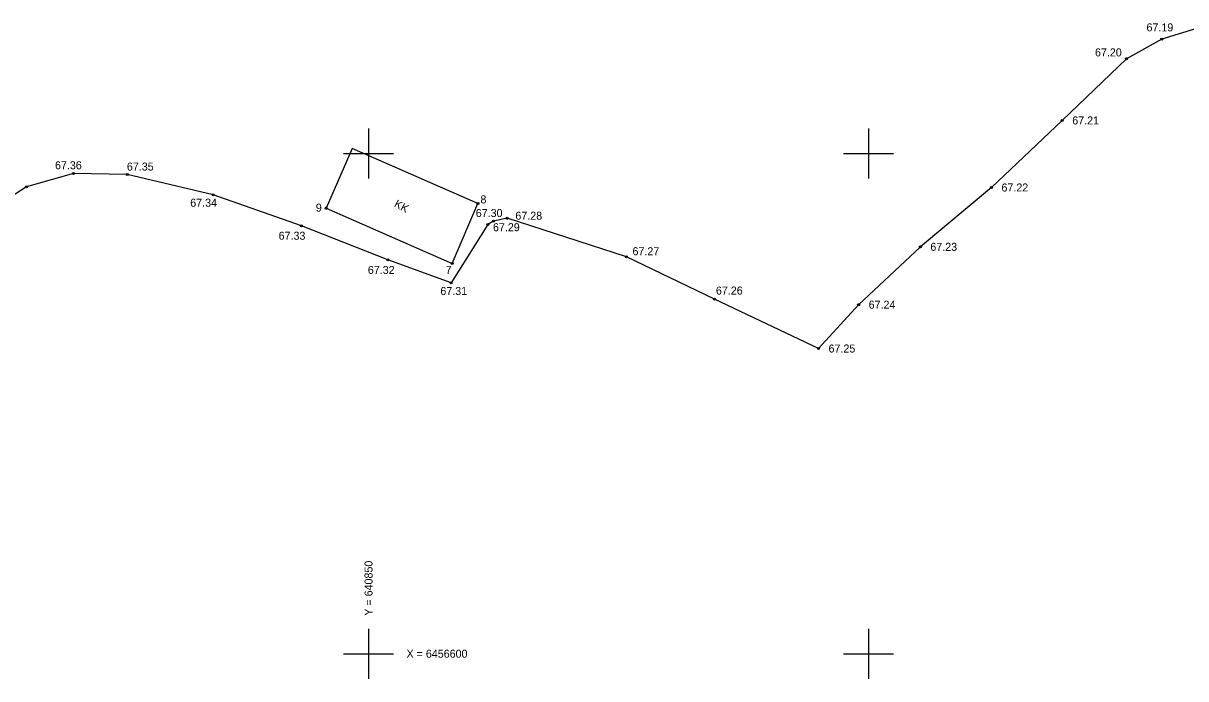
# Model space of a CAD drawing. Extents: x 640098 to 641052, y 6456548 to 6456702.
# Drawn here: x 640815.5 to 640931.7, y 6456597.5 to 6456663 of the extents above; entities that cross this region are included whole.
import ezdxf

# ---------------------------------------------------------------- set-up
doc = ezdxf.new("R2010")
doc.units = 0
for name, color, linetype in [('ELRAJATIS', 7, 'Continuous'), ('HOONE', 7, 'Continuous'), ('Level 57', 7, 'Continuous'), ('MOOTKORG', 7, 'Continuous'), ('MOOTMPUNKT', 7, 'Continuous'), ('MOOTPIIR', 7, 'Continuous'), ('TORU_NR', 7, 'Continuous')]:
    doc.layers.add(name, color=color, linetype=linetype)

msp = doc.modelspace()

# ---------------------------------------------------------------- linework, layer by layer
at = {"layer": 'ELRAJATIS'}
msp.add_lwpolyline([(640933.45, 6456662.69), (640929.3, 6456661.41), (640925.79, 6456659.46), (640919.36, 6456653.29), (640912.28, 6456646.59), (640905.17, 6456640.66), (640899, 6456634.88), (640894.99, 6456630.5), (640884.6, 6456635.42), (640875.79, 6456639.67), (640863.86, 6456643.51), (640862.49, 6456643.22), (640861.93, 6456642.89), (640858.26, 6456637.07), (640851.94, 6456639.35), (640843.28, 6456642.77), (640834.47, 6456645.85), (640825.88, 6456647.89), (640820.51, 6456648), (640815.79, 6456646.66), (640812.27, 6456644.39)], dxfattribs=at)
at = {"layer": 'HOONE'}
for points in [[(640860.94, 6456644.99), (640848.36, 6456650.49), (640845.77, 6456644.51)], [(640845.77, 6456644.51), (640858.35, 6456639.01), (640860.94, 6456644.99)]]:
    msp.add_lwpolyline(points, dxfattribs=at)
at = {"layer": 'MOOTKORG'}
for p, q in [((640929.3, 6456661.41), (640929.3, 6456661.41)), ((640925.79, 6456659.46), (640925.79, 6456659.46)), ((640919.36, 6456653.29), (640919.36, 6456653.29)), ((640820.51, 6456648), (640820.51, 6456648)), ((640825.88, 6456647.89), (640825.88, 6456647.89)), ((640815.79, 6456646.66), (640815.79, 6456646.66)), ((640912.28, 6456646.59), (640912.28, 6456646.59)), ((640834.47, 6456645.85), (640834.47, 6456645.85)), ((640845.77, 6456644.51), (640845.77, 6456644.51)), ((640860.94, 6456644.99), (640860.94, 6456644.99)), ((640862.49, 6456643.22), (640862.49, 6456643.22)), ((640863.86, 6456643.51), (640863.86, 6456643.51)), ((640843.28, 6456642.77), (640843.28, 6456642.77)), ((640861.93, 6456642.89), (640861.93, 6456642.89)), ((640875.79, 6456639.67), (640875.79, 6456639.67)), ((640905.17, 6456640.66), (640905.17, 6456640.66)), ((640851.94, 6456639.35), (640851.94, 6456639.35)), ((640858.35, 6456639.01), (640858.35, 6456639.01)), ((640858.26, 6456637.07), (640858.26, 6456637.07)), ((640884.6, 6456635.42), (640884.6, 6456635.42)), ((640899, 6456634.88), (640899, 6456634.88)), ((640894.99, 6456630.5), (640894.99, 6456630.5))]:
    msp.add_line(p, q, dxfattribs=at)
for centre in [(640929.3, 6456661.41), (640925.79, 6456659.46), (640919.36, 6456653.29), (640820.51, 6456648), (640825.88, 6456647.89), (640815.79, 6456646.66), (640912.28, 6456646.59), (640834.47, 6456645.85), (640845.77, 6456644.51), (640860.94, 6456644.99), (640862.49, 6456643.22), (640863.86, 6456643.51), (640843.28, 6456642.77), (640861.93, 6456642.89), (640905.17, 6456640.66), (640875.79, 6456639.67), (640851.94, 6456639.35), (640858.35, 6456639.01), (640858.26, 6456637.07), (640884.6, 6456635.42), (640899, 6456634.88), (640894.99, 6456630.5)]:
    msp.add_circle(centre, 0.1, dxfattribs=at)
at = {"layer": 'MOOTPIIR'}
for p, q in [((640850, 6456652.5), (640850, 6456647.5)), ((640900, 6456652.5), (640900, 6456647.5)), ((640847.5, 6456650), (640852.5, 6456650)), ((640897.5, 6456650), (640902.5, 6456650)), ((640850, 6456602.5), (640850, 6456597.5)), ((640900, 6456602.5), (640900, 6456597.5)), ((640847.5, 6456600), (640852.5, 6456600)), ((640897.5, 6456600), (640902.5, 6456600))]:
    msp.add_line(p, q, dxfattribs=at)

# ---------------------------------------------------------------- texts
at = {"layer": 'Level 57'}
for s, rotation, p in [('KK', 331.3781, (640852.49, 6456644.72)), (' Y = 640850', 90, (640850.4, 6456603.5))]:
    msp.add_text(s, height=0.8, rotation=rotation, dxfattribs=at).set_placement(p)
msp.add_text(' X = 6456600', height=0.8, dxfattribs=at).set_placement((640853.5, 6456599.6))
at = {"layer": 'MOOTMPUNKT'}
for s, p in [('8', (640861.19, 6456645)), ('9', (640844.73, 6456644.18)), ('7', (640857.71, 6456637.96))]:
    msp.add_text(s, height=0.8, dxfattribs=at).set_placement(p)
at = {"layer": 'TORU_NR'}
for s, p in [('67.19', (640927.78, 6456662.19)), ('67.20', (640922.63, 6456659.69)), ('67.21', (640920.36, 6456652.89)), ('67.36', (640818.65, 6456648.41)), ('67.35', (640825.84, 6456648.28)), ('67.22', (640913.28, 6456646.19)), ('67.34', (640832.17, 6456644.67)), ('67.30', (640860.72, 6456643.64)), ('67.28', (640864.68, 6456643.37)), ('67.33', (640841.01, 6456641.37)), ('67.29', (640862.44, 6456642.22)), ('67.23', (640906.17, 6456640.26)), ('67.27', (640876.39, 6456639.82)), ('67.32', (640849.93, 6456637.95)), ('67.31', (640857.18, 6456635.85)), ('67.26', (640884.73, 6456635.89)), ('67.24', (640900, 6456634.48)), ('67.25', (640895.99, 6456630.1))]:
    msp.add_text(s, height=0.8, dxfattribs=at).set_placement(p)

doc.saveas('drawing.dxf')
